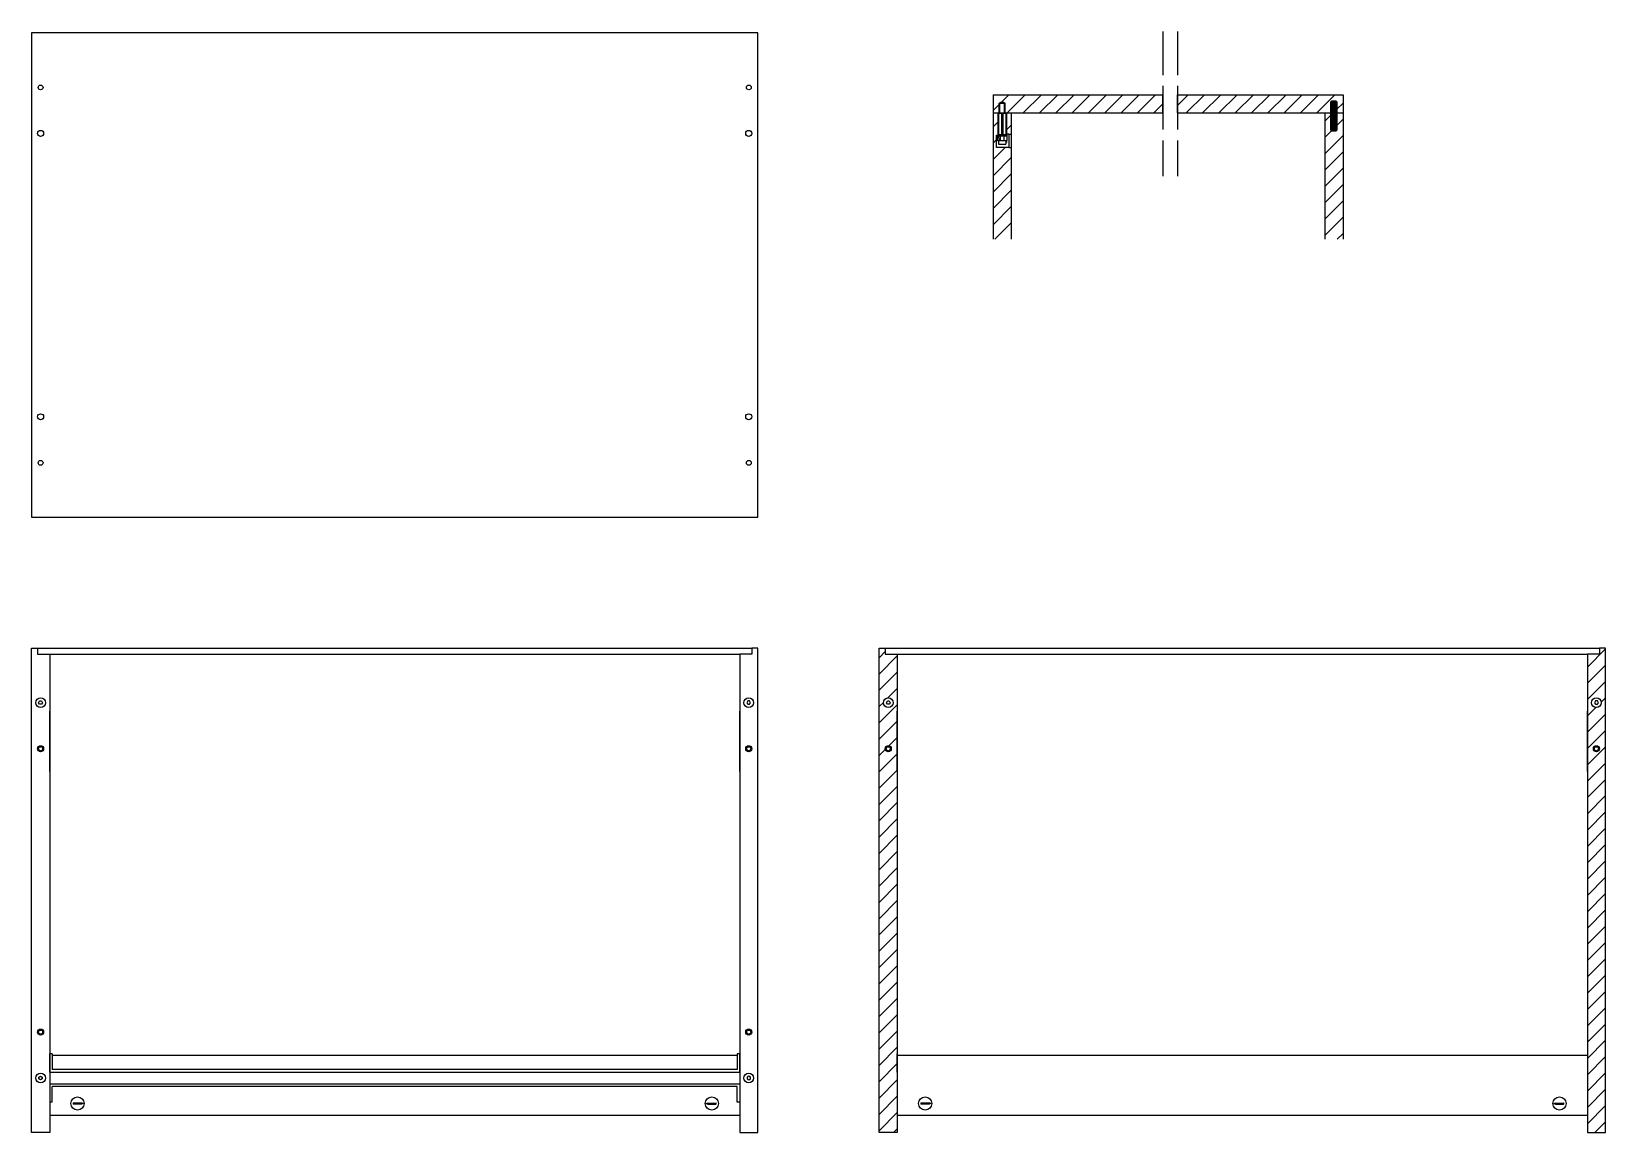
# Model space of a CAD drawing. Header units: centimetres. Extents: x 95 to 1072, y -88 to 650.
# Drawn here: x 320.3 to 450.3, y 212.4 to 303.3 of the extents above; entities that cross this region are included whole.
import ezdxf

# ---------------------------------------------------------------- set-up
doc = ezdxf.new("R2010")
doc.units = ezdxf.units.CM
doc.linetypes.add('ACAD_ISO02W100', pattern=[15, 12, -3])
for name, color, linetype in [('CAMPITURA', 253, 'Continuous'), ('filetto', 6, 'ACAD_ISO02W100'), ('mobile', 7, 'Continuous'), ('PROIEZIONI', 251, 'Continuous'), ('Viti', 90, 'Continuous')]:
    doc.layers.add(name, color=color, linetype=linetype)

# ---------------------------------------------------------------- blocks, each defined once
blk = doc.blocks.new('wood dowel')
at = {"layer": 'Viti'}
for p, q in [((-0.83, 2.74), (-0.91, 2.65)), ((-0.41, 2.65), (-0.91, 2.65)), ((-0.91, 2.65), (-0.91, 1.69)), ((-0.5, 2.74), (-0.83, 2.74)), ((-0.5, 2.74), (-0.41, 2.65)), ((-0.41, 1.69), (-0.41, 2.65)), ((-0.91, 1.69), (-0.91, 0.32)), ((-0.83, 2.57), (-0.83, 1.69)), ((-0.83, 1.69), (-0.83, 0.4)), ((-0.75, 2.57), (-0.75, 1.69)), ((-0.75, 1.69), (-0.75, 0.4)), ((-0.66, 2.57), (-0.66, 1.69)), ((-0.66, 1.69), (-0.66, 0.4)), ((-0.58, 2.57), (-0.58, 1.69)), ((-0.58, 1.69), (-0.58, 0.4)), ((-0.5, 2.57), (-0.5, 1.69)), ((-0.5, 1.69), (-0.5, 0.4)), ((-0.41, 0.32), (-0.41, 1.69)), ((-0.91, 0.32), (-0.41, 0.32)), ((-0.83, 0.24), (-0.91, 0.32)), ((-0.83, 0.24), (-0.5, 0.24)), ((-0.5, 0.24), (-0.41, 0.32))]:
    blk.add_line(p, q, dxfattribs=at)

msp = doc.modelspace()

# ---------------------------------------------------------------- hatches: boundary and pattern name
at = {"layer": 'CAMPITURA', "linetype": 'ACAD_ISO02W100'}
h = msp.add_hatch(dxfattribs=at)
h.set_pattern_fill('ANSI31', color=256, scale=0.3)
h.set_pattern_definition([(45, (0, 12.8757), (-0.6735192, 0.6735192), [])])
h.paths.add_polyline_path([(414.99, 298.08), (428.66, 298.08), (428.66, 296.58), (428.16, 296.58), (428.16, 297.5), (428.07, 297.58), (427.74, 297.58), (427.66, 297.5), (427.66, 296.58), (414.99, 296.58)])
h.paths.add_polyline_path([(427.16, 296.58), (427.66, 296.58), (427.66, 296.38), (427.66, 295.17), (427.74, 295.08), (428.07, 295.08), (428.16, 295.17), (428.16, 296.38), (428.16, 296.58), (428.66, 296.58), (428.66, 286.15), (427.16, 286.15)])
h.paths.add_polyline_path([(399.75, 298.08), (413.78, 298.08), (413.78, 296.58), (400.75, 296.58), (400.75, 297.39), (400.7, 297.39), (400.62, 297.47), (400.39, 297.47), (400.3, 297.39), (400.25, 297.39), (400.25, 296.58), (399.75, 296.58)])
edge = h.paths.add_edge_path(flags=17)
edge.add_line((400.85, 296.58), (401.25, 296.58))
edge.add_line((401.25, 296.58), (401.25, 294.83))
edge.add_line((401.25, 294.83), (401.04, 294.83))
edge.add_line((401.04, 294.83), (400.88, 294.83))
edge.add_line((400.88, 294.83), (400.88, 294.3))
edge.add_arc((400.87, 294.3), 0.019, 270, 360, ccw=False)
edge.add_line((400.87, 294.28), (400.8, 294.28))
edge.add_line((400.8, 294.28), (400.8, 294.3))
edge.add_line((400.8, 294.3), (400.65, 294.3))
edge.add_line((400.65, 294.3), (400.65, 294.7))
edge.add_line((400.65, 294.7), (400.85, 294.7))
edge.add_line((400.85, 294.7), (400.85, 296.58))
h.paths.add_polyline_path([(399.75, 296.58), (400.15, 296.58), (400.15, 294.75), (400.04, 294.75), (400.04, 293.73), (401.04, 293.73), (401.25, 293.73), (401.25, 286.15), (399.75, 286.15)])
at = {"layer": 'CAMPITURA'}
h = msp.add_hatch(dxfattribs=at)
h.set_pattern_fill('ANSI31', color=256, scale=0.3)
h.paths.add_polyline_path([(391.84, 251.88), (390.84, 251.88), (390.84, 252.38), (390.34, 252.38), (390.34, 212.38), (391.84, 212.38)])
h.paths.add_polyline_path([(390.84, 244.08, -1), (391.34, 244.08, -1)], flags=16)
h.paths.add_polyline_path([(390.93, 244.08, -1), (391.26, 244.08, -1)], flags=0)
h.paths.add_polyline_path([(390.69, 247.88, -1), (391.49, 247.88, -1)], flags=16)
h.paths.add_polyline_path([(391.02, 247.75), (390.94, 247.88), (391.02, 248.02), (391.17, 248.02), (391.25, 247.88), (391.17, 247.75)], flags=0)
h = msp.add_hatch(dxfattribs=at)
h.set_pattern_fill('ANSI31', color=256, scale=0.3)
h.paths.add_polyline_path([(450.34, 252.38), (449.84, 252.38), (449.84, 251.88), (448.84, 251.88), (448.84, 212.38), (450.34, 212.38)])
h.paths.add_polyline_path([(449.34, 244.08, -1), (449.84, 244.08, -1)], flags=16)
h.paths.add_polyline_path([(449.43, 244.08, -1), (449.76, 244.08, -1)], flags=0)
h.paths.add_polyline_path([(449.19, 247.88, -1), (449.99, 247.88, -1)], flags=16)
h.paths.add_polyline_path([(449.67, 247.75), (449.52, 247.75), (449.44, 247.88), (449.52, 248.02), (449.67, 248.02), (449.75, 247.88)], flags=0)

# ---------------------------------------------------------------- linework, layer by layer
at = {"layer": 'filetto'}
for p, q in [((400.25, 296.58), (400.25, 297.39)), ((400.75, 297.39), (400.25, 297.39)), ((400.75, 296.58), (400.75, 297.39))]:
    msp.add_line(p, q, dxfattribs=at)
at = {"layer": 'mobile'}
for p, q in [((380.32, 303.19), (320.32, 303.19)), ((320.32, 303.19), (320.32, 263.19)), ((380.32, 263.19), (380.32, 303.19)), ((399.75, 298.08), (399.75, 286.15)), ((399.75, 298.08), (413.78, 298.08)), ((414.99, 298.08), (428.66, 298.08)), ((428.66, 298.08), (428.66, 286.15)), ((399.75, 296.58), (413.78, 296.58)), ((401.25, 296.58), (401.25, 286.15)), ((414.99, 296.58), (427.66, 296.58)), ((427.16, 296.58), (427.16, 286.15)), ((428.16, 296.58), (428.66, 296.58)), ((401.04, 294.83), (401.25, 294.83)), ((401.04, 293.73), (401.25, 293.73)), ((320.32, 263.19), (380.32, 263.19)), ((320.32, 212.38), (320.32, 252.38)), ((320.32, 252.38), (320.82, 252.38)), ((320.32, 252.38), (320.82, 252.38)), ((320.82, 252.38), (320.82, 251.88)), ((320.82, 252.38), (379.82, 252.38)), ((380.32, 252.38), (379.82, 252.38)), ((379.82, 252.38), (379.82, 251.88)), ((380.32, 252.38), (379.82, 252.38)), ((380.32, 212.38), (380.32, 252.38)), ((390.34, 212.38), (390.34, 252.38)), ((390.34, 252.38), (390.84, 252.38)), ((390.34, 252.38), (390.84, 252.38)), ((390.84, 252.38), (390.84, 251.88)), ((390.84, 252.38), (449.84, 252.38)), ((450.34, 252.38), (449.84, 252.38)), ((450.34, 252.38), (449.84, 252.38)), ((449.84, 252.38), (449.84, 251.88)), ((450.34, 212.38), (450.34, 252.38)), ((320.82, 251.88), (321.82, 251.88)), ((321.82, 251.88), (321.82, 212.38)), ((321.82, 251.88), (378.82, 251.88)), ((379.82, 251.88), (378.82, 251.88)), ((378.82, 251.88), (378.82, 212.38)), ((390.84, 251.88), (391.84, 251.88)), ((391.84, 251.88), (391.84, 212.38)), ((391.84, 251.88), (448.84, 251.88)), ((448.84, 251.88), (448.84, 212.38)), ((449.84, 251.88), (448.84, 251.88)), ((321.82, 247.19), (321.82, 242.19)), ((321.82, 242.19), (321.82, 247.19)), ((378.82, 242.19), (378.82, 247.19)), ((391.84, 247.19), (391.84, 242.19)), ((391.84, 242.19), (391.84, 247.19)), ((448.84, 242.19), (448.84, 247.19)), ((321.82, 217.38), (321.82, 218.88)), ((322.02, 218.88), (321.82, 218.88)), ((322.02, 218.88), (322.02, 217.58)), ((322.02, 218.78), (378.62, 218.78)), ((378.82, 218.88), (378.62, 218.88)), ((378.62, 218.88), (378.62, 217.58)), ((378.82, 217.38), (378.82, 218.88)), ((391.84, 217.38), (391.84, 218.88)), ((391.84, 218.78), (448.84, 218.78)), ((321.82, 217.38), (321.82, 216.38)), ((321.82, 217.38), (378.82, 217.38)), ((378.62, 217.58), (322.02, 217.58)), ((378.82, 217.38), (378.82, 216.38)), ((391.84, 217.38), (391.84, 216.38)), ((378.82, 216.38), (321.82, 216.38)), ((321.82, 216.38), (321.82, 214.88)), ((378.62, 216.18), (322.02, 216.18)), ((322.02, 214.88), (322.02, 216.18)), ((378.62, 214.88), (378.62, 216.18)), ((378.82, 216.38), (378.82, 214.88)), ((391.84, 216.38), (391.84, 214.88)), ((448.84, 216.38), (448.84, 214.88)), ((322.02, 214.88), (321.82, 214.88)), ((378.82, 214.88), (378.62, 214.88)), ((378.82, 213.78), (321.82, 213.78)), ((448.84, 213.78), (391.84, 213.78)), ((321.82, 212.38), (320.32, 212.38)), ((378.82, 212.38), (380.32, 212.38)), ((391.84, 212.38), (390.34, 212.38)), ((448.84, 212.38), (450.34, 212.38))]:
    msp.add_line(p, q, dxfattribs=at)
at = {"layer": 'mobile', "linetype": 'ACAD_ISO02W100', "ltscale": 0.3}
for p, q in [((413.78, 303.31), (413.78, 291.36)), ((414.99, 303.31), (414.99, 291.36))]:
    msp.add_line(p, q, dxfattribs=at)
at = {"layer": 'mobile', "linetype": 'ACAD_ISO02W100'}
for p, q in [((413.78, 296.58), (413.78, 298.08)), ((414.99, 296.58), (414.99, 298.08))]:
    msp.add_line(p, q, dxfattribs=at)
at = {"layer": 'mobile'}
for centre, radius in [((321.07, 298.69), 0.2), ((379.57, 298.69), 0.2), ((321.07, 294.89), 0.25), ((379.57, 294.89), 0.25), ((321.07, 271.49), 0.25), ((379.57, 271.49), 0.25), ((321.07, 267.69), 0.2), ((379.57, 267.69), 0.2)]:
    msp.add_circle(centre, radius, dxfattribs=at)
at = {"layer": 'PROIEZIONI'}
for p, q in [((400.2, 294.28), (400.2, 294)), ((400.2, 294), (400.8, 294)), ((400.8, 294.28), (400.8, 294))]:
    msp.add_line(p, q, dxfattribs=at)
at = {"layer": 'Viti'}
for p, q in [((400.15, 296.58), (400.85, 296.58)), ((400.15, 296.58), (400.15, 294.7)), ((400.85, 296.55), (400.15, 296.55)), ((400.2, 296.55), (400.2, 294.8)), ((400.25, 297.39), (400.75, 297.39)), ((400.39, 297.47), (400.3, 297.39)), ((400.3, 296.58), (400.3, 297.39)), ((400.39, 297.47), (400.62, 297.47)), ((400.46, 296.55), (400.46, 294.8)), ((400.56, 296.55), (400.56, 294.8)), ((400.62, 297.47), (400.7, 297.39)), ((400.7, 296.58), (400.7, 297.39)), ((400.8, 296.55), (400.8, 294.8)), ((400.85, 296.58), (400.85, 294.7)), ((400.04, 293.73), (400.04, 294.75)), ((400.04, 294.75), (400.15, 294.75)), ((400.11, 294.3), (400.11, 294.75)), ((400.87, 294.28), (400.13, 294.28)), ((400.15, 294.8), (400.85, 294.8)), ((400.15, 294.7), (400.85, 294.7)), ((400.17, 294.7), (400.25, 294.3)), ((400.2, 294.3), (400.2, 294.28)), ((400.2, 294.3), (400.8, 294.3)), ((400.35, 294.7), (400.35, 294.3)), ((400.65, 294.7), (400.65, 294.3)), ((400.8, 294.3), (400.8, 294.28)), ((400.88, 294.83), (400.88, 294.3)), ((401.04, 294.83), (400.88, 294.83)), ((401.04, 294.83), (401.04, 293.73)), ((401.04, 293.73), (400.04, 293.73)), ((324.44, 214.82), (323.8, 214.82)), ((324.44, 214.73), (323.8, 214.73)), ((324.59, 214.78), (324.52, 214.8)), ((324.52, 214.8), (324.52, 214.76)), ((324.59, 214.78), (324.52, 214.76)), ((376.05, 214.78), (376.12, 214.8)), ((376.05, 214.78), (376.12, 214.76)), ((376.12, 214.8), (376.12, 214.76)), ((376.2, 214.82), (376.84, 214.82)), ((376.2, 214.73), (376.84, 214.73)), ((376.88, 214.78), (376.88, 214.78)), ((394.46, 214.82), (393.82, 214.82)), ((394.46, 214.73), (393.82, 214.73)), ((394.61, 214.78), (394.54, 214.8)), ((394.54, 214.8), (394.54, 214.76)), ((394.61, 214.78), (394.54, 214.76)), ((446.07, 214.78), (446.14, 214.8)), ((446.07, 214.78), (446.14, 214.76)), ((446.14, 214.8), (446.14, 214.76)), ((446.22, 214.82), (446.86, 214.82)), ((446.22, 214.73), (446.86, 214.73)), ((446.91, 214.78), (446.91, 214.78))]:
    msp.add_line(p, q, dxfattribs=at)
for points in [[(321.14, 248.02), (321.22, 247.88), (321.14, 247.75), (320.99, 247.75), (320.91, 247.88), (320.99, 248.02)], [(379.49, 248.02), (379.41, 247.88), (379.49, 247.75), (379.64, 247.75), (379.72, 247.88), (379.64, 248.02)], [(391.17, 248.02), (391.25, 247.88), (391.17, 247.75), (391.02, 247.75), (390.94, 247.88), (391.02, 248.02)], [(449.52, 248.02), (449.44, 247.88), (449.52, 247.75), (449.67, 247.75), (449.75, 247.88), (449.67, 248.02)], [(321.2, 216.81), (321.07, 216.73), (320.93, 216.81), (320.93, 216.96), (321.07, 217.04), (321.2, 216.96)], [(379.43, 216.81), (379.57, 216.73), (379.7, 216.81), (379.7, 216.96), (379.57, 217.04), (379.43, 216.96)]]:
    msp.add_lwpolyline(points, close=True, dxfattribs=at)
for centre, radius in [((400.87, 294.19), 0.019), ((321.07, 247.88), 0.4), ((379.57, 247.88), 0.4), ((391.09, 247.88), 0.4), ((449.59, 247.88), 0.4), ((321.07, 244.08), 0.25), ((321.07, 244.08), 0.167), ((379.57, 244.08), 0.25), ((379.57, 244.08), 0.167), ((391.09, 244.08), 0.25), ((391.09, 244.08), 0.167), ((449.59, 244.08), 0.25), ((449.59, 244.08), 0.167), ((321.07, 220.68), 0.25), ((321.07, 220.68), 0.167), ((379.57, 220.68), 0.25), ((379.57, 220.68), 0.167), ((321.07, 216.88), 0.4), ((379.57, 216.88), 0.4), ((324.12, 214.78), 0.55), ((376.52, 214.78), 0.55), ((394.14, 214.78), 0.55), ((446.54, 214.78), 0.55)]:
    msp.add_circle(centre, radius, dxfattribs=at)
for centre, radius, start, end in [((400.13, 294.3), 0.019, 180, 270), ((400.87, 294.3), 0.019, 270, 0), ((323.8, 214.78), 0.0455, 90, 180), ((323.8, 214.78), 0.0455, 180, 270), ((324.44, 214.78), 0.0455, 0, 90), ((324.44, 214.78), 0.0455, 270, 0), ((376.2, 214.78), 0.0455, 90, 180), ((376.2, 214.78), 0.0455, 180, 270), ((376.84, 214.78), 0.0455, 0, 90), ((376.84, 214.78), 0.0455, 270, 0), ((393.82, 214.78), 0.0455, 90, 180), ((393.82, 214.78), 0.0455, 180, 270), ((394.46, 214.78), 0.0455, 0, 90), ((394.46, 214.78), 0.0455, 270, 0), ((446.22, 214.78), 0.0455, 90, 180), ((446.22, 214.78), 0.0455, 180, 270), ((446.86, 214.78), 0.0455, 0, 90), ((446.86, 214.78), 0.0455, 270, 0)]:
    msp.add_arc(centre, radius, start, end, dxfattribs=at)

# ---------------------------------------------------------------- block references
at = {"layer": 'Viti', "xscale": -1}
msp.add_blockref('wood dowel', (427.24, 294.85), dxfattribs=at)

doc.saveas('drawing.dxf')
